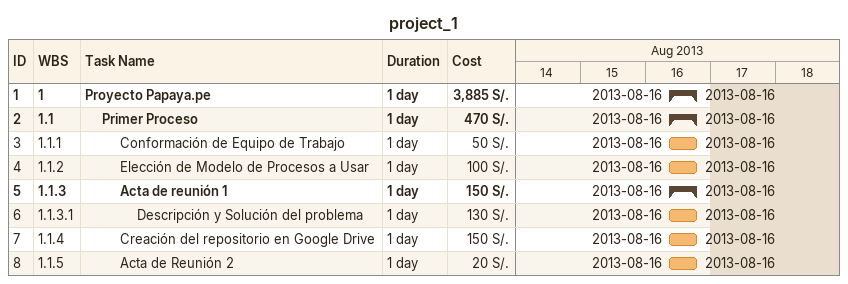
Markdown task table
project_1

| ID | WBS | Task | Duration | Start | Finish | Cost (S/.) |
|---|---|---|---|---|---|---|
| 1 | 1 | **Proyecto Papaya.pe** | 1d | 2013-08-16 | 2013-08-16 | 3885 |
| 2 | 1.1 | **Primer Proceso** | 1d | 2013-08-16 | 2013-08-16 | 470 |
| 3 | 1.1.1 | Conformación de Equipo de Trabajo | 1d | 2013-08-16 | 2013-08-16 | 50 |
| 4 | 1.1.2 | Elección de Modelo de Procesos a Usar | 1d | 2013-08-16 | 2013-08-16 | 100 |
| 5 | 1.1.3 | **Acta de reunión 1** | 1d | 2013-08-16 | 2013-08-16 | 150 |
| 6 | 1.1.3.1 | Descripción y Solución del problema | 1d | 2013-08-16 | 2013-08-16 | 130 |
| 7 | 1.1.4 | Creación del repositorio en Google Drive | 1d | 2013-08-16 | 2013-08-16 | 150 |
| 8 | 1.1.5 | Acta de Reunión 2 | 1d | 2013-08-16 | 2013-08-16 | 20 |
